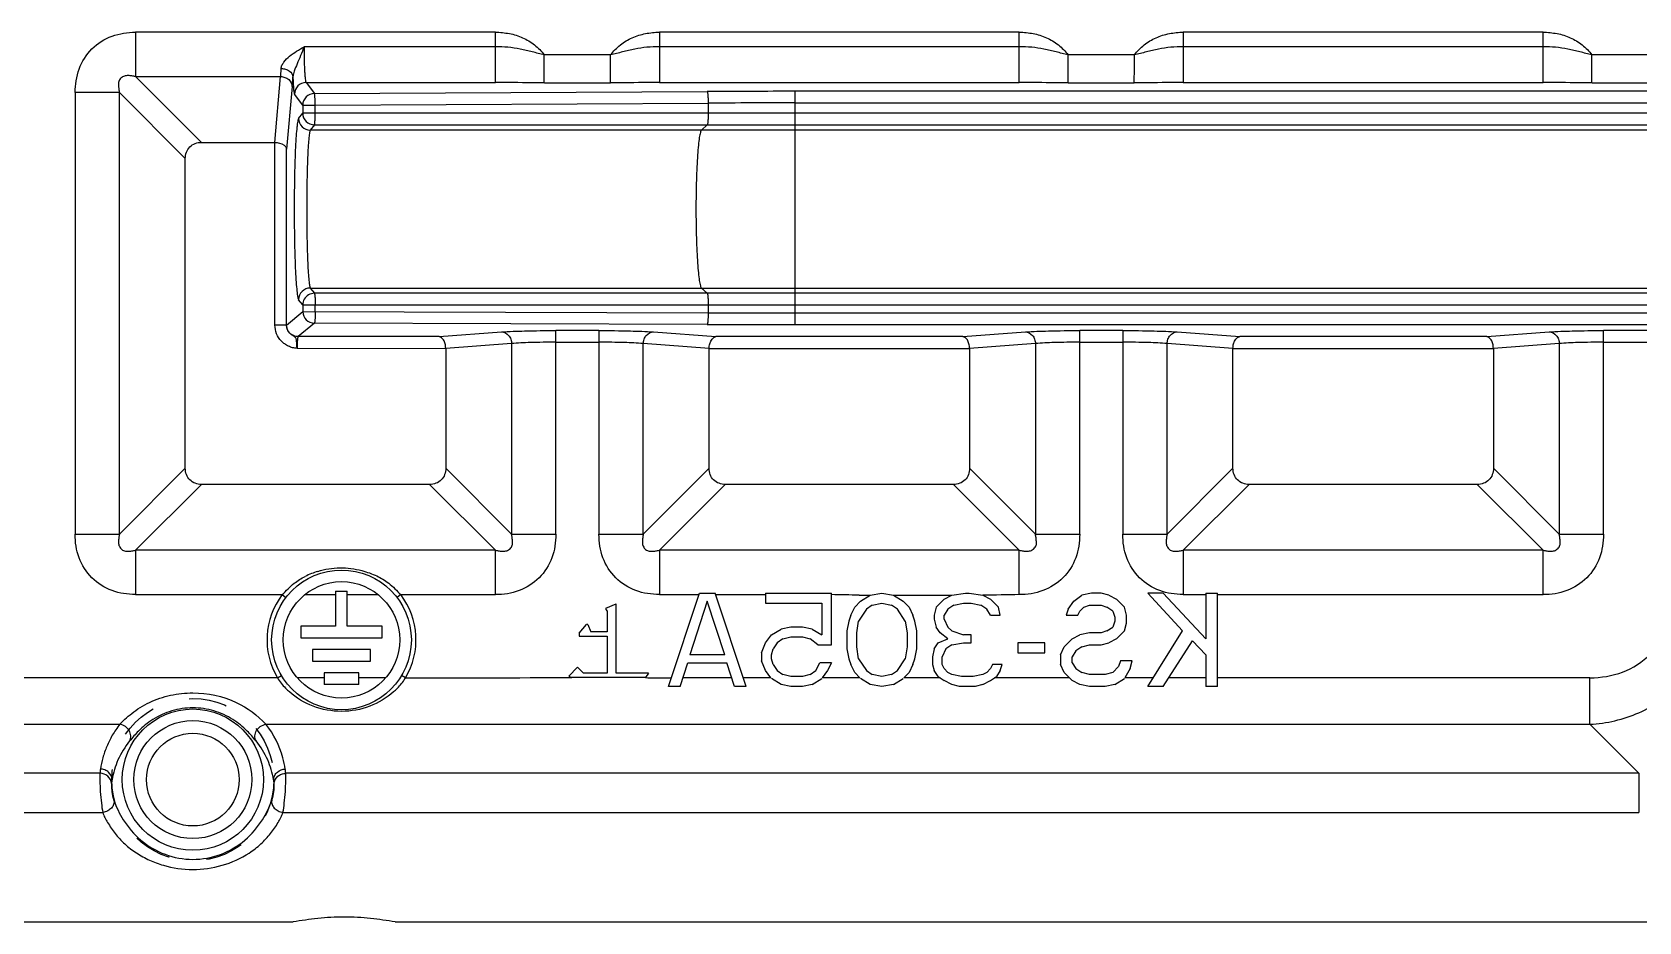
# Model space of a CAD drawing. Header units: millimetres. Extents: x -174 to 1895, y -261 to 458.
# Drawn here: x 82 to 151.3, y 143.5 to 181.9 of the extents above; entities that cross this region are included whole.
import ezdxf

# ---------------------------------------------------------------- set-up
doc = ezdxf.new("R2010")
doc.units = ezdxf.units.MM
doc.header["$LTSCALE"] = 16.335
doc.linetypes.add('HIDDEN', pattern=[0.2, 0.1, -0.1])
doc.layers.add('202', color=7, linetype='CONTINUOUS')

msp = doc.modelspace()

# ---------------------------------------------------------------- linework, layer by layer
at = {"layer": '202', "color": 7, "linetype": 'Continuous'}
for p, q in [((86.45, 181.911), (86.45, 179.997)), ((101.986, 181.911), (86.45, 181.911)), ((101.985, 179.736), (101.986, 181.911)), ((109.063, 181.911), (109.063, 179.736)), ((124.599, 181.911), (109.063, 181.911)), ((124.598, 179.736), (124.599, 181.911)), ((131.675, 181.911), (131.675, 179.736)), ((147.211, 181.911), (131.675, 181.911)), ((147.21, 179.736), (147.211, 181.911)), ((101.986, 181.282), (93.731, 181.282)), ((124.599, 181.282), (109.063, 181.282)), ((147.211, 181.282), (131.675, 181.282)), ((106.957, 180.929), (104.092, 180.929)), ((104.093, 179.726), (104.093, 180.929)), ((129.569, 180.929), (126.705, 180.929)), ((126.706, 179.726), (126.706, 180.929)), ((152.873, 180.929), (149.317, 180.929)), ((149.318, 179.726), (149.318, 180.929)), ((86.45, 179.997), (89.293, 177.154)), ((86.45, 179.997), (92.71, 179.997)), ((92.459, 177.154), (92.71, 179.997)), ((93.811, 179.736), (94.167, 179.26)), ((93.811, 179.736), (101.986, 179.736)), ((104.096, 179.726), (106.951, 179.726)), ((109.063, 179.736), (124.598, 179.736)), ((126.709, 179.726), (129.563, 179.726)), ((131.675, 179.736), (147.211, 179.736)), ((149.321, 179.726), (152.876, 179.726)), ((83.839, 179.3), (83.839, 160.247)), ((85.754, 179.3), (83.839, 179.3)), ((85.754, 160.247), (85.754, 179.3)), ((88.597, 176.457), (85.754, 179.3)), ((93.212, 179.561), (92.967, 176.864)), ((93.666, 178.759), (93.309, 179.234)), ((94.167, 179.26), (111.128, 179.349)), ((114.924, 169.29), (114.924, 179.359)), ((221.582, 179.359), (114.924, 179.359)), ((93.489, 178.187), (93.666, 178.415)), ((93.666, 178.759), (93.666, 178.415)), ((93.666, 178.759), (94.205, 178.759)), ((221.582, 178.415), (93.666, 178.415)), ((94.205, 178.759), (111.166, 178.848)), ((94.205, 178.415), (94.205, 178.759)), ((111.166, 178.848), (111.166, 178.415)), ((114.924, 178.858), (221.582, 178.858)), ((94.17, 177.913), (93.993, 177.686)), ((221.582, 177.686), (93.993, 177.686)), ((94.17, 177.913), (221.582, 177.913)), ((111.131, 177.913), (110.878, 177.686)), ((89.293, 177.154), (92.459, 177.154)), ((92.465, 169.272), (92.459, 177.154)), ((88.597, 163.09), (88.597, 176.457)), ((92.967, 169.272), (92.967, 176.864)), ((93.993, 170.867), (221.582, 170.867)), ((93.993, 170.867), (94.17, 170.64)), ((221.582, 170.64), (94.17, 170.64)), ((110.878, 170.867), (111.131, 170.64)), ((93.666, 170.139), (93.489, 170.366)), ((93.666, 170.139), (93.666, 169.854)), ((93.666, 170.139), (221.582, 170.139)), ((94.205, 169.854), (94.205, 170.139)), ((111.166, 170.139), (111.166, 169.798)), ((92.967, 169.272), (92.465, 169.272)), ((92.967, 169.272), (93.666, 169.854)), ((94.167, 169.351), (93.469, 168.77)), ((93.666, 169.854), (111.166, 169.798)), ((111.128, 169.296), (94.167, 169.351)), ((111.166, 169.798), (221.582, 169.792)), ((114.924, 169.29), (221.582, 169.29)), ((99.549, 168.77), (93.469, 168.77)), ((99.549, 168.77), (102.247, 168.974)), ((104.597, 160.247), (104.597, 169.033)), ((106.452, 169.033), (104.597, 169.033)), ((106.452, 169.033), (106.452, 160.247)), ((108.802, 168.974), (111.5, 168.77)), ((122.162, 168.77), (111.5, 168.77)), ((122.162, 168.77), (124.86, 168.974)), ((127.21, 160.247), (127.21, 169.033)), ((129.065, 169.033), (127.21, 169.033)), ((129.064, 169.033), (129.064, 160.247)), ((131.414, 168.974), (134.112, 168.77)), ((144.774, 168.77), (134.112, 168.77)), ((144.774, 168.77), (147.472, 168.974)), ((149.822, 160.247), (149.822, 169.033)), ((152.873, 169.033), (149.822, 169.033)), ((93.419, 168.268), (99.839, 168.263)), ((102.682, 168.472), (99.839, 168.263)), ((99.839, 168.263), (99.839, 163.09)), ((102.682, 168.472), (102.682, 160.247)), ((104.597, 168.531), (106.452, 168.531)), ((108.366, 160.247), (108.366, 168.472)), ((111.21, 168.263), (108.366, 168.472)), ((111.21, 163.09), (111.21, 168.263)), ((111.21, 168.263), (122.452, 168.263)), ((125.295, 168.472), (122.452, 168.263)), ((122.452, 168.263), (122.452, 163.09)), ((125.295, 168.472), (125.295, 160.247)), ((127.21, 168.531), (129.064, 168.531)), ((130.979, 160.247), (130.979, 168.472)), ((133.822, 168.263), (130.979, 168.472)), ((133.822, 163.09), (133.822, 168.263)), ((133.822, 168.263), (145.064, 168.263)), ((147.907, 168.472), (145.064, 168.263)), ((145.064, 168.263), (145.064, 163.09)), ((147.907, 168.472), (147.907, 160.247)), ((149.822, 168.531), (152.873, 168.531)), ((85.754, 160.247), (88.597, 163.09)), ((99.839, 163.09), (102.682, 160.247)), ((108.366, 160.247), (111.21, 163.09)), ((122.452, 163.09), (125.295, 160.247)), ((130.979, 160.247), (133.822, 163.09)), ((145.064, 163.09), (147.907, 160.247)), ((89.293, 162.394), (86.45, 159.551)), ((99.143, 162.394), (89.293, 162.394)), ((101.986, 159.551), (99.143, 162.394)), ((111.906, 162.394), (109.063, 159.551)), ((121.755, 162.394), (111.906, 162.394)), ((124.599, 159.551), (121.755, 162.394)), ((134.518, 162.394), (131.675, 159.551)), ((144.368, 162.394), (134.518, 162.394)), ((147.211, 159.551), (144.368, 162.394)), ((83.839, 160.247), (85.754, 160.247)), ((102.682, 160.247), (104.597, 160.247)), ((106.452, 160.247), (108.366, 160.247)), ((125.295, 160.247), (127.21, 160.247)), ((129.064, 160.247), (130.979, 160.247)), ((147.907, 160.247), (149.822, 160.247)), ((86.45, 159.551), (86.45, 157.636)), ((101.986, 159.551), (86.45, 159.551)), ((101.986, 157.636), (101.986, 159.551)), ((109.063, 159.551), (109.063, 157.636)), ((124.599, 159.551), (109.063, 159.551)), ((124.599, 157.636), (124.599, 159.551)), ((131.675, 159.551), (131.675, 157.636)), ((147.211, 159.551), (131.675, 159.551)), ((147.211, 157.636), (147.211, 159.551)), ((86.45, 157.636), (92.783, 157.636)), ((92.783, 157.636), (92.942, 157.514)), ((93.757, 157.636), (95.087, 157.636)), ((95.087, 157.786), (95.087, 156.278)), ((95.087, 157.786), (95.59, 157.786)), ((95.59, 156.278), (95.59, 157.786)), ((95.59, 157.636), (96.921, 157.636)), ((97.895, 157.636), (97.735, 157.514)), ((97.895, 157.636), (101.986, 157.636)), ((109.063, 157.636), (110.776, 157.636)), ((109.455, 153.674), (110.795, 157.694)), ((110.795, 157.694), (111.465, 157.694)), ((112.805, 153.674), (111.465, 157.694)), ((111.485, 157.636), (113.643, 157.636)), ((113.643, 157.694), (113.643, 157.266)), ((113.643, 157.694), (116.49, 157.694)), ((116.49, 155.47), (116.49, 157.694)), ((117.746, 157.352), (118.165, 157.609)), ((118.165, 157.609), (118.668, 157.694)), ((118.668, 157.694), (119.17, 157.609)), ((119.17, 157.609), (121.683, 157.609)), ((119.17, 157.609), (119.589, 157.352)), ((121.348, 157.437), (121.683, 157.609)), ((121.683, 157.609), (122.269, 157.694)), ((122.269, 157.694), (122.436, 157.694)), ((122.436, 157.694), (123.023, 157.609)), ((123.023, 157.609), (123.358, 157.437)), ((126.959, 157.352), (127.294, 157.609)), ((127.713, 157.694), (127.294, 157.609)), ((128.131, 157.694), (127.713, 157.694)), ((128.466, 157.609), (128.131, 157.694)), ((128.466, 157.609), (128.801, 157.437)), ((130.811, 157.694), (130.141, 157.694)), ((131.649, 156.069), (130.141, 157.694)), ((130.811, 157.694), (132.654, 155.727)), ((131.675, 157.636), (132.654, 157.636)), ((132.654, 157.694), (132.654, 155.727)), ((132.654, 157.694), (133.156, 157.694)), ((133.156, 153.674), (133.156, 157.694)), ((133.156, 157.636), (147.211, 157.636)), ((106.743, 157.056), (107.19, 157.247)), ((106.743, 157.056), (106.743, 156.992)), ((106.743, 156.992), (106.807, 156.928)), ((106.807, 156.928), (106.807, 156.035)), ((107.19, 154.248), (107.19, 157.247)), ((111.13, 157.352), (110.376, 155.043)), ((111.884, 155.043), (111.13, 157.352)), ((113.643, 157.266), (116.071, 157.266)), ((116.071, 157.266), (116.071, 155.898)), ((117.328, 156.753), (117.244, 156.497)), ((117.328, 156.753), (117.495, 157.095)), ((117.495, 157.095), (117.746, 157.352)), ((117.998, 157.01), (117.663, 156.497)), ((118.249, 157.181), (117.998, 157.01)), ((118.249, 157.181), (118.668, 157.266)), ((118.668, 157.266), (119.086, 157.181)), ((119.338, 157.01), (119.086, 157.181)), ((119.673, 156.497), (119.338, 157.01)), ((119.589, 157.352), (119.84, 157.095)), ((119.84, 157.095), (120.008, 156.753)), ((120.091, 156.497), (120.008, 156.753)), ((121.013, 157.095), (120.929, 156.753)), ((120.929, 156.753), (120.929, 156.582)), ((121.013, 157.095), (121.348, 157.437)), ((121.515, 157.01), (121.348, 156.753)), ((121.348, 156.582), (121.348, 156.753)), ((121.766, 157.181), (121.515, 157.01)), ((121.766, 157.181), (122.185, 157.266)), ((122.185, 157.266), (122.52, 157.266)), ((122.52, 157.266), (122.939, 157.181)), ((123.19, 157.01), (122.939, 157.181)), ((123.358, 156.753), (123.19, 157.01)), ((123.358, 157.437), (123.693, 157.095)), ((123.358, 156.753), (123.776, 156.753)), ((123.776, 156.753), (123.693, 157.095)), ((126.708, 157.01), (126.624, 156.753)), ((126.624, 156.753), (127.126, 156.753)), ((126.708, 157.01), (126.959, 157.352)), ((127.126, 156.753), (127.21, 156.924)), ((127.378, 157.095), (127.21, 156.924)), ((127.378, 157.095), (127.629, 157.181)), ((127.629, 157.181), (128.131, 157.181)), ((128.131, 157.181), (128.383, 157.095)), ((128.634, 156.924), (128.383, 157.095)), ((128.634, 156.924), (128.718, 156.668)), ((128.801, 157.437), (129.136, 157.095)), ((129.22, 156.753), (129.136, 157.095)), ((129.22, 156.411), (129.22, 156.753)), ((93.58, 156.278), (93.58, 155.776)), ((95.087, 156.278), (93.58, 156.278)), ((97.097, 156.278), (95.59, 156.278)), ((97.097, 155.776), (97.097, 156.278)), ((105.595, 155.971), (105.914, 156.354)), ((105.978, 156.354), (105.914, 156.354)), ((105.978, 156.354), (106.105, 156.035)), ((113.894, 155.898), (114.313, 156.154)), ((114.731, 156.24), (114.313, 156.154)), ((115.234, 156.24), (114.731, 156.24)), ((115.653, 156.154), (115.234, 156.24)), ((115.653, 156.154), (116.071, 155.898)), ((117.244, 156.497), (117.16, 156.069)), ((117.16, 156.069), (117.16, 155.299)), ((117.579, 155.983), (117.663, 156.497)), ((119.673, 156.497), (119.756, 155.983)), ((120.175, 156.069), (120.091, 156.497)), ((120.175, 155.299), (120.175, 156.069)), ((120.929, 156.582), (121.013, 156.24)), ((121.18, 155.983), (121.013, 156.24)), ((121.348, 156.582), (121.515, 156.24)), ((121.515, 156.24), (121.683, 156.069)), ((121.683, 156.069), (122.185, 155.898)), ((128.383, 156.069), (128.131, 155.983)), ((128.383, 156.069), (128.634, 156.24)), ((128.718, 156.497), (128.634, 156.24)), ((128.718, 156.668), (128.718, 156.497)), ((129.136, 156.069), (128.801, 155.727)), ((129.136, 156.069), (129.22, 156.411)), ((130.141, 153.674), (131.649, 156.069)), ((93.58, 155.776), (97.097, 155.776)), ((105.595, 155.971), (105.595, 155.844)), ((105.595, 155.844), (106.807, 155.844)), ((106.807, 156.035), (106.105, 156.035)), ((106.807, 155.844), (106.807, 154.248)), ((113.475, 155.128), (113.643, 155.556)), ((113.643, 155.556), (113.894, 155.898)), ((114.145, 155.556), (113.978, 155.299)), ((114.396, 155.727), (114.145, 155.556)), ((114.396, 155.727), (114.731, 155.812)), ((114.731, 155.812), (115.234, 155.812)), ((115.234, 155.812), (115.569, 155.727)), ((115.904, 155.47), (115.569, 155.727)), ((115.904, 155.47), (116.49, 155.47)), ((117.579, 155.385), (117.579, 155.983)), ((117.663, 154.872), (117.579, 155.385)), ((119.756, 155.385), (119.673, 154.872)), ((119.756, 155.983), (119.756, 155.385)), ((120.929, 155.299), (121.096, 155.556)), ((121.096, 155.556), (121.515, 155.727)), ((121.515, 155.727), (121.18, 155.983)), ((121.683, 155.47), (121.431, 155.299)), ((121.683, 155.47), (122.185, 155.556)), ((122.52, 155.898), (122.185, 155.898)), ((122.185, 155.556), (122.52, 155.556)), ((122.52, 155.556), (122.52, 155.898)), ((124.53, 155.556), (124.53, 155.128)), ((125.703, 155.556), (124.53, 155.556)), ((125.703, 155.128), (125.703, 155.556)), ((126.373, 155.043), (126.54, 155.385)), ((126.54, 155.385), (126.875, 155.727)), ((126.875, 155.727), (127.21, 155.898)), ((127.294, 155.385), (127.043, 155.214)), ((127.629, 155.983), (127.21, 155.898)), ((127.294, 155.385), (127.629, 155.47)), ((128.131, 155.983), (127.629, 155.983)), ((127.629, 155.47), (128.131, 155.47)), ((128.131, 155.47), (128.466, 155.556)), ((128.801, 155.727), (128.466, 155.556)), ((130.811, 153.674), (132.068, 155.641)), ((132.654, 155.043), (132.068, 155.641)), ((94.082, 155.273), (94.082, 154.771)), ((96.595, 155.273), (94.082, 155.273)), ((94.082, 154.771), (96.595, 154.771)), ((96.595, 154.771), (96.595, 155.273)), ((109.958, 153.674), (110.293, 154.7)), ((110.293, 154.7), (111.968, 154.7)), ((111.884, 155.043), (110.376, 155.043)), ((112.303, 153.674), (111.968, 154.7)), ((113.475, 155.128), (113.475, 154.786)), ((113.643, 154.358), (113.475, 154.786)), ((113.894, 155.043), (113.978, 155.299)), ((113.894, 154.872), (113.894, 155.043)), ((113.978, 154.615), (113.894, 154.872)), ((115.82, 154.358), (115.988, 154.7)), ((116.49, 154.7), (115.988, 154.7)), ((116.49, 154.7), (116.323, 154.358)), ((117.16, 155.299), (117.244, 154.872)), ((117.244, 154.872), (117.328, 154.615)), ((117.663, 154.872), (117.998, 154.358)), ((119.338, 154.358), (119.673, 154.872)), ((120.008, 154.615), (120.091, 154.872)), ((120.091, 154.872), (120.175, 155.299)), ((120.929, 155.299), (120.845, 154.957)), ((120.845, 154.957), (120.845, 154.615)), ((121.431, 155.299), (121.264, 154.957)), ((121.264, 154.615), (121.264, 154.957)), ((124.53, 155.128), (125.703, 155.128)), ((126.373, 155.043), (126.373, 154.615)), ((127.043, 155.214), (126.875, 154.957)), ((126.875, 154.7), (126.875, 154.957)), ((126.875, 154.7), (127.043, 154.444)), ((128.969, 154.786), (128.885, 154.529)), ((129.471, 154.786), (128.969, 154.786)), ((129.388, 154.444), (129.471, 154.786)), ((132.654, 155.043), (132.654, 153.674)), ((92.573, 154.043), (61.781, 154.043)), ((92.573, 154.043), (92.745, 154.146)), ((94.585, 154.043), (93.436, 154.043)), ((94.585, 154.268), (94.585, 153.766)), ((96.092, 154.268), (94.585, 154.268)), ((96.092, 153.766), (96.092, 154.268)), ((97.242, 154.043), (96.092, 154.043)), ((98.105, 154.043), (97.932, 154.146)), ((105.148, 154.121), (105.531, 154.504)), ((105.148, 154.121), (105.276, 154.057)), ((108.466, 154.057), (105.276, 154.057)), ((105.531, 154.504), (105.786, 154.248)), ((106.807, 154.248), (105.786, 154.248)), ((108.594, 154.248), (107.19, 154.248)), ((108.594, 154.248), (108.464, 154.054)), ((109.458, 154.044), (109.578, 154.043)), ((112.182, 154.043), (110.078, 154.043)), ((113.874, 154.043), (112.682, 154.043)), ((113.874, 154.043), (113.643, 154.358)), ((114.313, 153.76), (113.894, 154.016)), ((113.978, 154.615), (114.145, 154.358)), ((114.145, 154.358), (114.396, 154.187)), ((114.731, 154.102), (114.396, 154.187)), ((115.234, 154.102), (114.731, 154.102)), ((115.569, 154.187), (115.234, 154.102)), ((115.569, 154.187), (115.82, 154.358)), ((115.653, 153.76), (116.071, 154.016)), ((116.323, 154.358), (116.091, 154.043)), ((117.72, 154.043), (116.091, 154.043)), ((117.495, 154.273), (117.328, 154.615)), ((117.72, 154.043), (117.495, 154.273)), ((118.165, 153.76), (117.746, 154.016)), ((117.998, 154.358), (118.249, 154.187)), ((118.668, 154.102), (118.249, 154.187)), ((119.086, 154.187), (118.668, 154.102)), ((119.086, 154.187), (119.338, 154.358)), ((119.17, 153.76), (119.589, 154.016)), ((119.84, 154.273), (119.616, 154.043)), ((121.182, 154.043), (119.616, 154.043)), ((120.008, 154.615), (119.84, 154.273)), ((120.845, 154.615), (120.929, 154.358)), ((121.096, 154.102), (120.929, 154.358)), ((121.096, 154.102), (121.348, 153.931)), ((121.348, 154.444), (121.264, 154.615)), ((121.348, 154.444), (121.515, 154.273)), ((121.683, 154.187), (121.515, 154.273)), ((122.101, 154.102), (121.683, 154.187)), ((122.604, 154.102), (122.101, 154.102)), ((123.023, 154.187), (122.604, 154.102)), ((123.19, 154.273), (123.023, 154.187)), ((123.19, 154.273), (123.358, 154.444)), ((123.441, 154.615), (123.358, 154.444)), ((123.358, 153.931), (123.609, 154.102)), ((123.86, 154.615), (123.441, 154.615)), ((126.765, 154.043), (123.523, 154.043)), ((123.776, 154.358), (123.609, 154.102)), ((123.776, 154.358), (123.86, 154.615)), ((126.54, 154.273), (126.373, 154.615)), ((126.875, 153.931), (126.54, 154.273)), ((127.043, 154.444), (127.294, 154.273)), ((127.629, 154.187), (127.294, 154.273)), ((128.299, 154.187), (127.629, 154.187)), ((128.634, 154.273), (128.299, 154.187)), ((128.634, 154.273), (128.885, 154.529)), ((128.718, 153.76), (129.136, 154.016)), ((129.388, 154.444), (129.152, 154.043)), ((130.374, 154.043), (129.152, 154.043)), ((132.654, 154.043), (131.047, 154.043)), ((149.229, 154.043), (133.156, 154.043)), ((149.229, 152.04), (149.229, 154.043)), ((96.092, 153.766), (94.585, 153.766)), ((109.958, 153.674), (109.455, 153.674)), ((112.805, 153.674), (112.303, 153.674)), ((114.731, 153.674), (114.313, 153.76)), ((115.234, 153.674), (114.731, 153.674)), ((115.653, 153.76), (115.234, 153.674)), ((118.668, 153.674), (118.165, 153.76)), ((119.17, 153.76), (118.668, 153.674)), ((121.683, 153.76), (121.348, 153.931)), ((122.018, 153.674), (121.683, 153.76)), ((122.688, 153.674), (122.018, 153.674)), ((123.023, 153.76), (122.688, 153.674)), ((123.023, 153.76), (123.358, 153.931)), ((127.21, 153.76), (126.875, 153.931)), ((127.629, 153.674), (127.21, 153.76)), ((128.299, 153.674), (127.629, 153.674)), ((128.718, 153.76), (128.299, 153.674)), ((130.811, 153.674), (130.141, 153.674)), ((133.156, 153.674), (132.654, 153.674)), ((61.78, 152.04), (85.767, 152.04)), ((92.077, 152.04), (149.229, 152.04)), ((151.343, 149.926), (149.229, 152.04)), ((84.911, 149.926), (59.666, 149.926)), ((151.343, 149.926), (92.934, 149.926)), ((151.343, 149.926), (151.343, 148.237)), ((59.666, 148.237), (85.033, 148.237)), ((92.812, 148.237), (151.343, 148.237)), ((57.968, 143.516), (93.248, 143.516)), ((97.662, 143.516), (218.87, 143.516))]:
    msp.add_line(p, q, dxfattribs=at)
for centre, radius in [((95.339, 155.684), 3.015), ((95.339, 155.684), 2.513), ((88.922, 149.654), 3.048), ((88.922, 149.654), 2.546), ((88.922, 149.654), 2)]:
    msp.add_circle(centre, radius, dxfattribs=at)
at = {"layer": '202', "color": 8, "linetype": 'HIDDEN'}
msp.add_circle((88.922, 149.654), 3.5, dxfattribs=at)
at = {"layer": '202', "color": 7, "linetype": 'Continuous'}
for centre, radius, start, end in [((93.813, 179.232), 0.504, 90.22131, 179.71652), ((94.169, 178.756), 0.504, 90.20387, 179.73501), ((114.921, -543.922), 723.28, 89.999792, 90.300482), ((94.169, 178.417), 0.504, 180.25081, 270.08753), ((114.921, -530.663), 709.521, 89.99979, 90.303277), ((93.992, 178.189), 0.504, 180.24761, 270.06908), ((93.992, 170.364), 0.504, 89.931, 179.75275), ((94.169, 170.136), 0.504, 89.93971, 149.7411), ((94.169, 169.849), 0.498, 180.20209, 269.82285), ((114.921, 1327.979), 1158.689, 269.812433, 270.00013), ((95.335, 155.338), 3.457, 107.085, 116.88761), ((95.339, 155.684), 3.216, 142.63139, 210.67869), ((95.339, 155.684), 3.216, 329.31669, 37.3686), ((118.299, 187.975), 30.367, 268.8503, 269.74673), ((95.059, 155.653), 2.962, 212.91733, 223.86656), ((95.615, 155.655), 2.966, 316.13533, 326.41189), ((95.682, 155.608), 2.884, 326.46573, 327.31816), ((109.891, 212.737), 58.695, 269.35947, 269.57794), ((95.142, 155.731), 3.076, 223.83912, 228.13651), ((95.535, 155.731), 3.076, 311.84646, 316.15938), ((89.013, 149.498), 4.124, 171.47207, 174.04242), ((88.83, 149.498), 4.126, 5.95815, 8.52736), ((88.999, 149.043), 3.616, 170.26697, 172.84011), ((88.844, 149.043), 3.617, 7.16014, 9.73199)]:
    msp.add_arc(centre, radius, start, end, dxfattribs=at)
for points, knots in [([(83.839, 179.3), (83.851, 179.644), (83.94, 180.341), (84.513, 181.24), (85.41, 181.807), (86.107, 181.91), (86.45, 181.911)], [0, 0, 0, 0, 0.250434, 0.500122, 0.749962, 1, 1, 1, 1]), ([(101.986, 181.911), (102.186, 181.905), (102.588, 181.87), (103.169, 181.695), (103.688, 181.379), (103.969, 181.087), (104.092, 180.929)], [0, 0, 0, 0, 0.250111, 0.499995, 0.749995, 1, 1, 1, 1]), ([(106.957, 180.929), (107.079, 181.088), (107.359, 181.38), (107.88, 181.695), (108.461, 181.868), (108.862, 181.905), (109.063, 181.911)], [0, 0, 0, 0, 0.250017, 0.499988, 0.749922, 1, 1, 1, 1]), ([(124.599, 181.911), (124.799, 181.905), (125.2, 181.87), (125.781, 181.695), (126.301, 181.379), (126.582, 181.087), (126.705, 180.929)], [0, 0, 0, 0, 0.250111, 0.499995, 0.749995, 1, 1, 1, 1]), ([(129.569, 180.929), (129.691, 181.088), (129.972, 181.38), (130.492, 181.695), (131.074, 181.868), (131.475, 181.905), (131.675, 181.911)], [0, 0, 0, 0, 0.250017, 0.499988, 0.749922, 1, 1, 1, 1]), ([(147.211, 181.911), (147.411, 181.905), (147.813, 181.87), (148.394, 181.695), (148.913, 181.379), (149.194, 181.087), (149.317, 180.929)], [0, 0, 0, 0, 0.250111, 0.499995, 0.749995, 1, 1, 1, 1]), ([(92.739, 180.342), (92.734, 180.389), (92.766, 180.492), (92.887, 180.675), (93.096, 180.89), (93.405, 181.09), (93.617, 181.226), (93.731, 181.282)], [0, 0, 0, 0, 0.101107, 0.217453, 0.466709, 0.730709, 1, 1, 1, 1]), ([(93.731, 181.282), (93.677, 181.154), (93.575, 180.907), (93.431, 180.556), (93.303, 180.259), (93.244, 180.069), (93.241, 179.985)], [0, 0, 0, 0, 0.299206, 0.578606, 0.817088, 1, 1, 1, 1]), ([(93.731, 181.282), (93.728, 181.104), (93.726, 180.839), (93.733, 180.495), (93.742, 180.262), (93.755, 180.063), (93.77, 179.907), (93.784, 179.808), (93.798, 179.757), (93.806, 179.74), (93.811, 179.736)], [0, 0, 0, 0, 0.344028, 0.511229, 0.663805, 0.794372, 0.896795, 0.965931, 0.987285, 1, 1, 1, 1]), ([(104.093, 180.927), (103.921, 180.974), (103.574, 181.058), (103.053, 181.185), (102.522, 181.267), (102.165, 181.279), (101.986, 181.282)], [0, 0, 0, 0, 0.250035, 0.499972, 0.749614, 1, 1, 1, 1]), ([(109.063, 181.282), (108.884, 181.279), (108.526, 181.267), (107.994, 181.185), (107.474, 181.057), (107.126, 180.973), (106.953, 180.927)], [0, 0, 0, 0, 0.250387, 0.500027, 0.749964, 1, 1, 1, 1]), ([(126.706, 180.927), (126.533, 180.974), (126.186, 181.058), (125.666, 181.185), (125.135, 181.267), (124.777, 181.279), (124.599, 181.282)], [0, 0, 0, 0, 0.250035, 0.499972, 0.749614, 1, 1, 1, 1]), ([(131.675, 181.282), (131.496, 181.279), (131.138, 181.267), (130.607, 181.185), (130.086, 181.057), (129.739, 180.973), (129.566, 180.927)], [0, 0, 0, 0, 0.250387, 0.500027, 0.749964, 1, 1, 1, 1]), ([(149.318, 180.927), (149.146, 180.974), (148.799, 181.058), (148.278, 181.185), (147.747, 181.267), (147.39, 181.279), (147.211, 181.282)], [0, 0, 0, 0, 0.250035, 0.499972, 0.749614, 1, 1, 1, 1]), ([(92.71, 179.997), (92.713, 180.022), (92.725, 180.137), (92.733, 180.252), (92.739, 180.342)], [0, 0, 0, 0, 0.218264, 1, 1, 1, 1]), ([(92.739, 180.342), (92.801, 180.34), (92.924, 180.318), (93.126, 180.232), (93.236, 180.082), (93.241, 179.985)], [0, 0, 0, 0, 0.279574, 0.558552, 1, 1, 1, 1]), ([(106.949, 179.726), (106.951, 179.759), (106.95, 179.879), (106.953, 180.132), (106.953, 180.5), (106.953, 180.78), (106.953, 180.929)], [0, 0, 0, 0, 0.082834, 0.300086, 0.630042, 1, 1, 1, 1]), ([(129.561, 179.726), (129.563, 179.759), (129.562, 179.879), (129.565, 180.132), (129.565, 180.5), (129.566, 180.78), (129.566, 180.929)], [0, 0, 0, 0, 0.082834, 0.300086, 0.630042, 1, 1, 1, 1]), ([(86.45, 179.997), (86.396, 180.006), (86.29, 180.023), (86.129, 180.042), (85.961, 180.028), (85.834, 179.951), (85.761, 179.86), (85.721, 179.783), (85.708, 179.7), (85.716, 179.594), (85.724, 179.46), (85.744, 179.354), (85.754, 179.3)], [0, 0, 0, 0, 0.124305, 0.244951, 0.369546, 0.499935, 0.567809, 0.633767, 0.694958, 0.755003, 0.875932, 1, 1, 1, 1]), ([(92.71, 179.997), (92.772, 179.995), (92.899, 179.969), (93.112, 179.854), (93.209, 179.675), (93.212, 179.561)], [0, 0, 0, 0, 0.259575, 0.52765, 1, 1, 1, 1]), ([(93.212, 179.561), (93.215, 179.592), (93.227, 179.733), (93.235, 179.874), (93.241, 179.985)], [0, 0, 0, 0, 0.218047, 1, 1, 1, 1]), ([(93.241, 179.985), (93.245, 179.887), (93.252, 179.711), (93.267, 179.485), (93.282, 179.34), (93.297, 179.266), (93.304, 179.242), (93.309, 179.234)], [0, 0, 0, 0, 0.389699, 0.696297, 0.90179, 0.964106, 1, 1, 1, 1]), ([(104.096, 179.726), (103.91, 179.726), (103.206, 179.728), (102.503, 179.736), (101.986, 179.736)], [0, 0, 0, 0, 0.264941, 1, 1, 1, 1]), ([(109.063, 179.736), (108.895, 179.736), (108.191, 179.733), (107.487, 179.725), (106.951, 179.726)], [0, 0, 0, 0, 0.238137, 1, 1, 1, 1]), ([(126.709, 179.726), (126.522, 179.726), (125.819, 179.728), (125.115, 179.736), (124.598, 179.736)], [0, 0, 0, 0, 0.264941, 1, 1, 1, 1]), ([(131.675, 179.736), (131.508, 179.736), (130.804, 179.733), (130.1, 179.725), (129.563, 179.726)], [0, 0, 0, 0, 0.238137, 1, 1, 1, 1]), ([(149.321, 179.726), (149.135, 179.726), (148.431, 179.728), (147.728, 179.736), (147.211, 179.736)], [0, 0, 0, 0, 0.264941, 1, 1, 1, 1]), ([(94.193, 179.101), (94.191, 179.122), (94.188, 179.159), (94.183, 179.208), (94.176, 179.239), (94.171, 179.256), (94.167, 179.26)], [0, 0, 0, 0, 0.38877, 0.690687, 0.895579, 1, 1, 1, 1]), ([(94.205, 178.759), (94.205, 178.79), (94.203, 178.904), (94.199, 179.019), (94.193, 179.101)], [0, 0, 0, 0, 0.273259, 1, 1, 1, 1]), ([(111.128, 179.349), (111.132, 179.345), (111.136, 179.328), (111.143, 179.297), (111.149, 179.249), (111.157, 179.157), (111.163, 179.021), (111.165, 178.907), (111.166, 178.848)], [0, 0, 0, 0, 0.032147, 0.096831, 0.193252, 0.319951, 0.645673, 1, 1, 1, 1]), ([(94.17, 177.913), (94.174, 177.917), (94.178, 177.934), (94.185, 177.965), (94.19, 178.014), (94.198, 178.103), (94.203, 178.239), (94.205, 178.353), (94.205, 178.415)], [0, 0, 0, 0, 0.033107, 0.098416, 0.194696, 0.319087, 0.634633, 1, 1, 1, 1]), ([(111.166, 178.415), (111.166, 178.353), (111.164, 178.239), (111.159, 178.103), (111.151, 178.014), (111.146, 177.965), (111.139, 177.934), (111.135, 177.917), (111.131, 177.913)], [0, 0, 0, 0, 0.365367, 0.680913, 0.805304, 0.901584, 0.966893, 1, 1, 1, 1]), ([(93.489, 178.187), (93.479, 178.175), (93.465, 178.135), (93.447, 178.059), (93.43, 177.949), (93.404, 177.74), (93.377, 177.405), (93.349, 176.922), (93.327, 176.347), (93.31, 175.699), (93.3, 175), (93.296, 174.277), (93.3, 173.553), (93.31, 172.854), (93.327, 172.206), (93.349, 171.631), (93.377, 171.149), (93.404, 170.813), (93.43, 170.604), (93.447, 170.494), (93.465, 170.418), (93.479, 170.378), (93.489, 170.366)], [0, 0, 0, 0, 0.005878, 0.015869, 0.030012, 0.048254, 0.096411, 0.158688, 0.232945, 0.316576, 0.406648, 0.500001, 0.593354, 0.683425, 0.767057, 0.841313, 0.90359, 0.951747, 0.969989, 0.984133, 0.994124, 1, 1, 1, 1]), ([(93.993, 177.686), (93.985, 177.675), (93.974, 177.639), (93.959, 177.572), (93.945, 177.476), (93.924, 177.293), (93.902, 177.002), (93.879, 176.582), (93.861, 176.081), (93.842, 175.303), (93.833, 174.277), (93.842, 173.25), (93.861, 172.472), (93.879, 171.971), (93.902, 171.551), (93.924, 171.26), (93.945, 171.078), (93.959, 170.981), (93.974, 170.914), (93.985, 170.878), (93.993, 170.867)], [0, 0, 0, 0, 0.005896, 0.016011, 0.030289, 0.048586, 0.096569, 0.158576, 0.232899, 0.316678, 0.5, 0.683321, 0.767101, 0.841425, 0.903433, 0.951418, 0.969715, 0.983992, 0.994106, 1, 1, 1, 1]), ([(110.878, 177.686), (110.867, 177.676), (110.849, 177.641), (110.814, 177.535), (110.778, 177.328), (110.739, 177.004), (110.705, 176.583), (110.676, 176.082), (110.648, 175.304), (110.64, 174.695), (110.64, 174.277)], [0, 0, 0, 0, 0.012723, 0.033243, 0.098528, 0.194911, 0.319343, 0.467481, 0.634252, 1, 1, 1, 1]), ([(88.597, 176.457), (88.597, 176.549), (88.626, 176.734), (88.777, 176.973), (89.017, 177.125), (89.202, 177.154), (89.293, 177.154)], [0, 0, 0, 0, 0.250253, 0.500163, 0.750069, 1, 1, 1, 1]), ([(92.459, 177.153), (92.526, 177.152), (92.718, 177.13), (92.955, 176.997), (92.967, 176.863)], [0, 0, 0, 0, 0.334104, 1, 1, 1, 1]), ([(110.64, 174.277), (110.64, 173.858), (110.648, 173.249), (110.676, 172.472), (110.705, 171.97), (110.739, 171.549), (110.778, 171.225), (110.814, 171.018), (110.849, 170.912), (110.867, 170.877), (110.878, 170.867)], [0, 0, 0, 0, 0.365746, 0.532516, 0.680654, 0.805086, 0.90147, 0.966755, 0.987277, 1, 1, 1, 1]), ([(94.17, 170.64), (94.174, 170.636), (94.178, 170.619), (94.185, 170.588), (94.19, 170.539), (94.198, 170.45), (94.203, 170.314), (94.205, 170.2), (94.205, 170.139)], [0, 0, 0, 0, 0.033107, 0.098416, 0.194696, 0.319087, 0.634633, 1, 1, 1, 1]), ([(111.131, 170.64), (111.135, 170.636), (111.139, 170.619), (111.146, 170.588), (111.151, 170.539), (111.159, 170.45), (111.164, 170.314), (111.166, 170.2), (111.166, 170.139)], [0, 0, 0, 0, 0.033107, 0.098416, 0.194696, 0.319087, 0.634633, 1, 1, 1, 1]), ([(93.419, 168.268), (93.356, 168.265), (93.228, 168.289), (93.049, 168.354), (92.882, 168.448), (92.691, 168.616), (92.511, 168.889), (92.472, 169.145), (92.465, 169.272)], [0, 0, 0, 0, 0.124878, 0.250774, 0.375478, 0.500612, 0.750207, 1, 1, 1, 1]), ([(93.419, 168.268), (93.421, 168.322), (93.412, 168.425), (93.405, 168.548), (93.396, 168.634), (93.383, 168.689), (93.352, 168.736), (93.303, 168.771), (93.245, 168.807), (93.16, 168.865), (93.061, 168.959), (92.985, 169.107), (92.967, 169.217), (92.967, 169.272)], [0, 0, 0, 0, 0.138647, 0.263016, 0.315726, 0.36205, 0.406394, 0.456573, 0.515341, 0.581048, 0.719558, 0.859723, 1, 1, 1, 1]), ([(93.469, 168.77), (93.406, 168.77), (93.276, 168.8), (93.052, 168.938), (92.97, 169.144), (92.968, 169.272)], [0, 0, 0, 0, 0.244955, 0.505312, 1, 1, 1, 1]), ([(94.205, 169.854), (94.205, 169.791), (94.203, 169.675), (94.196, 169.538), (94.189, 169.449), (94.183, 169.4), (94.176, 169.371), (94.172, 169.354), (94.167, 169.351)], [0, 0, 0, 0, 0.370023, 0.688044, 0.812259, 0.907225, 0.970098, 1, 1, 1, 1]), ([(111.166, 169.798), (111.166, 169.737), (111.163, 169.622), (111.158, 169.484), (111.149, 169.392), (111.143, 169.344), (111.136, 169.315), (111.132, 169.298), (111.128, 169.296)], [0, 0, 0, 0, 0.359103, 0.688065, 0.814508, 0.909328, 0.971275, 1, 1, 1, 1]), ([(93.469, 168.77), (93.464, 168.768), (93.457, 168.751), (93.448, 168.721), (93.44, 168.673), (93.43, 168.583), (93.421, 168.446), (93.419, 168.33), (93.419, 168.268)], [0, 0, 0, 0, 0.033001, 0.097188, 0.192073, 0.31532, 0.631444, 1, 1, 1, 1]), ([(99.837, 168.263), (99.836, 168.33), (99.82, 168.458), (99.749, 168.649), (99.63, 168.764), (99.549, 168.77)], [0, 0, 0, 0, 0.327157, 0.609902, 1, 1, 1, 1]), ([(102.247, 168.974), (102.578, 168.997), (103.362, 169.025), (104.145, 169.033), (104.597, 169.033)], [0, 0, 0, 0, 0.42369, 1, 1, 1, 1]), ([(102.247, 168.974), (102.36, 168.971), (102.541, 168.875), (102.655, 168.661), (102.681, 168.534), (102.682, 168.472)], [0, 0, 0, 0, 0.472114, 0.740191, 1, 1, 1, 1]), ([(106.452, 169.033), (106.905, 169.033), (107.688, 169.025), (108.471, 168.998), (108.802, 168.974)], [0, 0, 0, 0, 0.57739, 1, 1, 1, 1]), ([(108.366, 168.472), (108.368, 168.534), (108.394, 168.661), (108.508, 168.875), (108.688, 168.971), (108.802, 168.974)], [0, 0, 0, 0, 0.259809, 0.527886, 1, 1, 1, 1]), ([(111.208, 168.263), (111.21, 168.33), (111.233, 168.522), (111.366, 168.76), (111.5, 168.77)], [0, 0, 0, 0, 0.335388, 1, 1, 1, 1]), ([(122.449, 168.263), (122.448, 168.33), (122.432, 168.458), (122.361, 168.649), (122.242, 168.764), (122.162, 168.77)], [0, 0, 0, 0, 0.327157, 0.609902, 1, 1, 1, 1]), ([(124.86, 168.974), (125.191, 168.997), (125.974, 169.025), (126.758, 169.033), (127.21, 169.033)], [0, 0, 0, 0, 0.42369, 1, 1, 1, 1]), ([(124.86, 168.974), (124.973, 168.971), (125.153, 168.875), (125.268, 168.661), (125.294, 168.534), (125.295, 168.472)], [0, 0, 0, 0, 0.472114, 0.740191, 1, 1, 1, 1]), ([(129.065, 169.033), (129.517, 169.033), (130.301, 169.025), (131.084, 168.998), (131.414, 168.974)], [0, 0, 0, 0, 0.57739, 1, 1, 1, 1]), ([(130.979, 168.472), (130.98, 168.534), (131.006, 168.661), (131.12, 168.875), (131.301, 168.971), (131.414, 168.974)], [0, 0, 0, 0, 0.259809, 0.527886, 1, 1, 1, 1]), ([(133.821, 168.263), (133.822, 168.33), (133.845, 168.522), (133.978, 168.76), (134.112, 168.77)], [0, 0, 0, 0, 0.335388, 1, 1, 1, 1]), ([(145.062, 168.263), (145.061, 168.33), (145.045, 168.458), (144.974, 168.649), (144.855, 168.764), (144.774, 168.77)], [0, 0, 0, 0, 0.327157, 0.609902, 1, 1, 1, 1]), ([(147.472, 168.974), (147.803, 168.997), (148.587, 169.025), (149.37, 169.033), (149.822, 169.033)], [0, 0, 0, 0, 0.42369, 1, 1, 1, 1]), ([(147.472, 168.974), (147.585, 168.971), (147.766, 168.875), (147.88, 168.661), (147.906, 168.534), (147.907, 168.472)], [0, 0, 0, 0, 0.472114, 0.740191, 1, 1, 1, 1]), ([(104.597, 168.531), (104.228, 168.531), (103.59, 168.522), (102.951, 168.497), (102.682, 168.472)], [0, 0, 0, 0, 0.577142, 1, 1, 1, 1]), ([(108.366, 168.472), (108.097, 168.497), (107.459, 168.522), (106.82, 168.531), (106.452, 168.531)], [0, 0, 0, 0, 0.422861, 1, 1, 1, 1]), ([(127.21, 168.531), (126.841, 168.531), (126.202, 168.522), (125.564, 168.497), (125.295, 168.472)], [0, 0, 0, 0, 0.577142, 1, 1, 1, 1]), ([(130.979, 168.472), (130.71, 168.497), (130.071, 168.522), (129.433, 168.531), (129.064, 168.531)], [0, 0, 0, 0, 0.422861, 1, 1, 1, 1]), ([(149.822, 168.531), (149.453, 168.531), (148.815, 168.522), (148.176, 168.497), (147.907, 168.472)], [0, 0, 0, 0, 0.577142, 1, 1, 1, 1]), ([(89.293, 162.394), (89.202, 162.394), (89.016, 162.423), (88.777, 162.574), (88.626, 162.813), (88.597, 162.999), (88.597, 163.09)], [0, 0, 0, 0, 0.250253, 0.500163, 0.750069, 1, 1, 1, 1]), ([(99.839, 163.09), (99.839, 162.999), (99.81, 162.813), (99.659, 162.574), (99.42, 162.423), (99.234, 162.394), (99.143, 162.394)], [0, 0, 0, 0, 0.250253, 0.500163, 0.750069, 1, 1, 1, 1]), ([(111.906, 162.394), (111.814, 162.394), (111.629, 162.423), (111.39, 162.574), (111.238, 162.813), (111.21, 162.999), (111.21, 163.09)], [0, 0, 0, 0, 0.250253, 0.500163, 0.750069, 1, 1, 1, 1]), ([(122.452, 163.09), (122.452, 162.999), (122.423, 162.813), (122.271, 162.574), (122.032, 162.423), (121.847, 162.394), (121.755, 162.394)], [0, 0, 0, 0, 0.250253, 0.500163, 0.750069, 1, 1, 1, 1]), ([(134.518, 162.394), (134.427, 162.394), (134.241, 162.423), (134.002, 162.574), (133.851, 162.813), (133.822, 162.999), (133.822, 163.09)], [0, 0, 0, 0, 0.250253, 0.500163, 0.750069, 1, 1, 1, 1]), ([(145.064, 163.09), (145.064, 162.999), (145.035, 162.813), (144.884, 162.574), (144.645, 162.423), (144.459, 162.394), (144.368, 162.394)], [0, 0, 0, 0, 0.250253, 0.500163, 0.750069, 1, 1, 1, 1]), ([(86.45, 157.636), (86.106, 157.648), (85.41, 157.737), (84.511, 158.31), (83.943, 159.207), (83.84, 159.904), (83.839, 160.247)], [0, 0, 0, 0, 0.250434, 0.500123, 0.749962, 1, 1, 1, 1]), ([(85.754, 160.247), (85.744, 160.193), (85.727, 160.087), (85.708, 159.925), (85.722, 159.757), (85.8, 159.631), (85.89, 159.558), (85.967, 159.518), (86.05, 159.505), (86.156, 159.513), (86.29, 159.521), (86.396, 159.541), (86.45, 159.551)], [0, 0, 0, 0, 0.124305, 0.244951, 0.369546, 0.499935, 0.567809, 0.633767, 0.694958, 0.755003, 0.875932, 1, 1, 1, 1]), ([(101.986, 159.551), (102.04, 159.541), (102.146, 159.524), (102.308, 159.505), (102.476, 159.519), (102.602, 159.597), (102.675, 159.687), (102.716, 159.764), (102.728, 159.847), (102.72, 159.953), (102.712, 160.087), (102.692, 160.193), (102.682, 160.247)], [0, 0, 0, 0, 0.124305, 0.244951, 0.369546, 0.499935, 0.567809, 0.633767, 0.694958, 0.755003, 0.875932, 1, 1, 1, 1]), ([(104.597, 160.247), (104.585, 159.903), (104.497, 159.207), (103.923, 158.307), (103.026, 157.74), (102.329, 157.637), (101.986, 157.636)], [0, 0, 0, 0, 0.250434, 0.500122, 0.749962, 1, 1, 1, 1]), ([(109.063, 157.636), (108.719, 157.648), (108.022, 157.737), (107.123, 158.31), (106.556, 159.207), (106.453, 159.904), (106.452, 160.247)], [0, 0, 0, 0, 0.250434, 0.500122, 0.749962, 1, 1, 1, 1]), ([(108.366, 160.247), (108.357, 160.193), (108.34, 160.087), (108.321, 159.925), (108.335, 159.757), (108.412, 159.631), (108.503, 159.558), (108.58, 159.518), (108.663, 159.505), (108.769, 159.513), (108.903, 159.521), (109.009, 159.541), (109.063, 159.551)], [0, 0, 0, 0, 0.124305, 0.244951, 0.369546, 0.499935, 0.567809, 0.633767, 0.694958, 0.755003, 0.875932, 1, 1, 1, 1]), ([(124.599, 159.551), (124.652, 159.541), (124.759, 159.524), (124.92, 159.505), (125.088, 159.519), (125.214, 159.597), (125.288, 159.687), (125.328, 159.764), (125.341, 159.847), (125.333, 159.953), (125.324, 160.087), (125.304, 160.193), (125.295, 160.247)], [0, 0, 0, 0, 0.124305, 0.244951, 0.369546, 0.499935, 0.567809, 0.633767, 0.694958, 0.755003, 0.875932, 1, 1, 1, 1]), ([(127.21, 160.247), (127.198, 159.903), (127.109, 159.207), (126.536, 158.308), (125.638, 157.74), (124.942, 157.637), (124.599, 157.636)], [0, 0, 0, 0, 0.250434, 0.500123, 0.749962, 1, 1, 1, 1]), ([(131.675, 157.636), (131.331, 157.648), (130.635, 157.737), (129.736, 158.31), (129.168, 159.207), (129.065, 159.904), (129.064, 160.247)], [0, 0, 0, 0, 0.250434, 0.500122, 0.749962, 1, 1, 1, 1]), ([(130.979, 160.247), (130.969, 160.193), (130.952, 160.087), (130.933, 159.925), (130.947, 159.757), (131.025, 159.631), (131.115, 159.558), (131.192, 159.518), (131.275, 159.505), (131.381, 159.513), (131.515, 159.521), (131.621, 159.541), (131.675, 159.551)], [0, 0, 0, 0, 0.124305, 0.244951, 0.369546, 0.499935, 0.567809, 0.633767, 0.694958, 0.755003, 0.875932, 1, 1, 1, 1]), ([(147.211, 159.551), (147.265, 159.541), (147.371, 159.524), (147.533, 159.505), (147.701, 159.519), (147.827, 159.597), (147.9, 159.687), (147.941, 159.764), (147.953, 159.847), (147.945, 159.953), (147.937, 160.087), (147.917, 160.193), (147.907, 160.247)], [0, 0, 0, 0, 0.124305, 0.244951, 0.369546, 0.499935, 0.567809, 0.633767, 0.694958, 0.755003, 0.875932, 1, 1, 1, 1]), ([(149.822, 160.247), (149.81, 159.903), (149.722, 159.207), (149.148, 158.307), (148.251, 157.74), (147.554, 157.637), (147.211, 157.636)], [0, 0, 0, 0, 0.250434, 0.500122, 0.749962, 1, 1, 1, 1]), ([(94.319, 158.642), (94.472, 158.689), (94.786, 158.761), (95.266, 158.808), (95.749, 158.783), (96.064, 158.714), (96.218, 158.672)], [0, 0, 0, 0, 0.249041, 0.500007, 0.750542, 1, 1, 1, 1]), ([(149.229, 152.04), (149.953, 152.079), (151.402, 152.418), (153.246, 153.671), (154.499, 155.514), (154.837, 156.963), (154.877, 157.687)], [0, 0, 0, 0, 0.24959, 0.500029, 0.75045, 1, 1, 1, 1]), ([(149.229, 154.043), (149.707, 154.058), (150.677, 154.194), (151.914, 155.003), (152.722, 156.24), (152.859, 157.209), (152.873, 157.687)], [0, 0, 0, 0, 0.250219, 0.500067, 0.749841, 1, 1, 1, 1]), ([(85.767, 152.04), (85.837, 152.117), (86.005, 152.28), (86.294, 152.526), (86.647, 152.777), (87.193, 153.073), (87.956, 153.326), (89.235, 153.467), (90.749, 153.146), (91.716, 152.43), (92.077, 152.04)], [0, 0, 0, 0, 0.04423, 0.09974, 0.161871, 0.227857, 0.363988, 0.501392, 0.773265, 1, 1, 1, 1]), ([(97.587, 153.439), (97.288, 153.172), (96.571, 152.743), (95.338, 152.527), (94.105, 152.743), (93.388, 153.173), (93.09, 153.44)], [0, 0, 0, 0, 0.246276, 0.500012, 0.753736, 1, 1, 1, 1]), ([(91.65, 151.323), (91.53, 151.469), (91.233, 151.814), (90.641, 152.292), (89.839, 152.661), (88.923, 152.795), (88.007, 152.661), (87.205, 152.293), (86.612, 151.815), (86.315, 151.47), (86.195, 151.323)], [0, 0, 0, 0, 0.089163, 0.214261, 0.355324, 0.499836, 0.644394, 0.785584, 0.910646, 1, 1, 1, 1]), ([(85.767, 152.04), (85.65, 151.889), (85.44, 151.583), (85.199, 151.097), (85.03, 150.607), (84.957, 150.275), (84.934, 150.109)], [0, 0, 0, 0, 0.269008, 0.522005, 0.764383, 1, 1, 1, 1]), ([(86.195, 151.323), (86.233, 151.39), (86.264, 151.552), (86.184, 151.78), (86.014, 151.961), (85.853, 152.027), (85.767, 152.04)], [0, 0, 0, 0, 0.242374, 0.47982, 0.729085, 1, 1, 1, 1]), ([(91.65, 151.323), (91.612, 151.39), (91.581, 151.552), (91.66, 151.78), (91.83, 151.962), (91.991, 152.027), (92.077, 152.04)], [0, 0, 0, 0, 0.242372, 0.479816, 0.729086, 1, 1, 1, 1]), ([(92.91, 150.109), (92.887, 150.275), (92.74, 150.965), (92.411, 151.618), (92.077, 152.04)], [0, 0, 0, 0, 0.236639, 1, 1, 1, 1]), ([(86.194, 151.322), (85.991, 151.074), (85.665, 150.541), (85.485, 149.945), (85.435, 149.654)], [0, 0, 0, 0, 0.520904, 1, 1, 1, 1]), ([(92.409, 149.654), (92.359, 149.945), (92.18, 150.541), (91.853, 151.074), (91.65, 151.322)], [0, 0, 0, 0, 0.479142, 1, 1, 1, 1]), ([(84.911, 149.926), (84.905, 149.819), (84.908, 149.556), (84.924, 149.127), (84.969, 148.671), (85.007, 148.371), (85.033, 148.237)], [0, 0, 0, 0, 0.189167, 0.4654, 0.759748, 1, 1, 1, 1]), ([(85.412, 149.493), (85.403, 149.61), (85.274, 149.842), (85.031, 149.924), (84.911, 149.926)], [0, 0, 0, 0, 0.49327, 1, 1, 1, 1]), ([(85.435, 149.654), (85.432, 149.771), (85.338, 149.957), (85.123, 150.08), (84.996, 150.108), (84.934, 150.109)], [0, 0, 0, 0, 0.480097, 0.745629, 1, 1, 1, 1]), ([(92.409, 149.654), (92.411, 149.717), (92.445, 149.842), (92.602, 150.037), (92.79, 150.106), (92.91, 150.109)], [0, 0, 0, 0, 0.256244, 0.509085, 1, 1, 1, 1]), ([(92.433, 149.493), (92.442, 149.607), (92.537, 149.783), (92.749, 149.899), (92.873, 149.925), (92.934, 149.926)], [0, 0, 0, 0, 0.478469, 0.743874, 1, 1, 1, 1]), ([(92.812, 148.237), (92.838, 148.371), (92.875, 148.671), (92.92, 149.127), (92.937, 149.556), (92.94, 149.819), (92.934, 149.926)], [0, 0, 0, 0, 0.240487, 0.535044, 0.811129, 1, 1, 1, 1]), ([(85.412, 149.493), (85.406, 149.447), (85.406, 149.331), (85.427, 149.082), (85.471, 148.881), (85.517, 148.754)], [0, 0, 0, 0, 0.186096, 0.461286, 1, 1, 1, 1]), ([(92.327, 148.754), (92.373, 148.881), (92.417, 149.082), (92.439, 149.331), (92.439, 149.447), (92.433, 149.493)], [0, 0, 0, 0, 0.538723, 0.813913, 1, 1, 1, 1]), ([(85.517, 148.754), (85.529, 148.697), (85.515, 148.572), (85.409, 148.414), (85.244, 148.292), (85.107, 148.248), (85.033, 148.237)], [0, 0, 0, 0, 0.224621, 0.456585, 0.713362, 1, 1, 1, 1]), ([(85.517, 148.754), (85.62, 148.465), (85.923, 147.834), (86.646, 146.984), (87.698, 146.362), (88.919, 146.139), (90.141, 146.36), (91.195, 146.981), (91.921, 147.832), (92.223, 148.464), (92.327, 148.754)], [0, 0, 0, 0, 0.102044, 0.23064, 0.365019, 0.499615, 0.63425, 0.768973, 0.89773, 1, 1, 1, 1]), ([(92.327, 148.754), (92.315, 148.697), (92.33, 148.572), (92.435, 148.414), (92.6, 148.292), (92.738, 148.247), (92.812, 148.237)], [0, 0, 0, 0, 0.224602, 0.45657, 0.713366, 1, 1, 1, 1]), ([(85.033, 148.237), (85.083, 148.085), (85.252, 147.772), (85.562, 147.311), (85.973, 146.856), (86.481, 146.477), (87.042, 146.165), (87.845, 145.866), (88.918, 145.719), (90.202, 145.896), (91.191, 146.341), (91.864, 146.86), (92.278, 147.31), (92.596, 147.77), (92.757, 148.086), (92.812, 148.237)], [0, 0, 0, 0, 0.049412, 0.10823, 0.171475, 0.236805, 0.30257, 0.368361, 0.499778, 0.631194, 0.762831, 0.828181, 0.891665, 0.950471, 1, 1, 1, 1]), ([(97.662, 143.516), (97.307, 143.568), (96.576, 143.679), (95.455, 143.747), (94.334, 143.679), (93.603, 143.568), (93.248, 143.516)], [0, 0, 0, 0, 0.242436, 0.5, 0.757565, 1, 1, 1, 1])]:
    msp.add_open_spline(points, degree=3, knots=knots, dxfattribs=at)
for points in [[(93.734, 170.39), (93.69, 170.315), (93.666, 170.225), (93.666, 170.139)], [(93.299, 158.125), (93.445, 158.24), (93.606, 158.337), (93.771, 158.421)], [(96.218, 158.672), (96.44, 158.613), (96.659, 158.539), (96.866, 158.442)], [(96.866, 158.442), (97.047, 158.357), (97.22, 158.253), (97.376, 158.129)], [(92.783, 157.636), (92.946, 157.808), (93.112, 157.979), (93.299, 158.125)], [(97.376, 158.129), (97.563, 157.981), (97.729, 157.808), (97.895, 157.636)], [(117.69, 157.614), (117.29, 157.622), (116.89, 157.633), (116.49, 157.636)], [(124.599, 157.636), (124.073, 157.632), (123.548, 157.611), (123.023, 157.609)], [(98.104, 154.043), (100.495, 154.044), (102.885, 154.056), (105.276, 154.057)], [(108.464, 154.054), (108.721, 154.053), (108.978, 154.049), (109.234, 154.046)]]:
    msp.add_open_spline(points, degree=3, dxfattribs=at)

doc.saveas('drawing.dxf')
